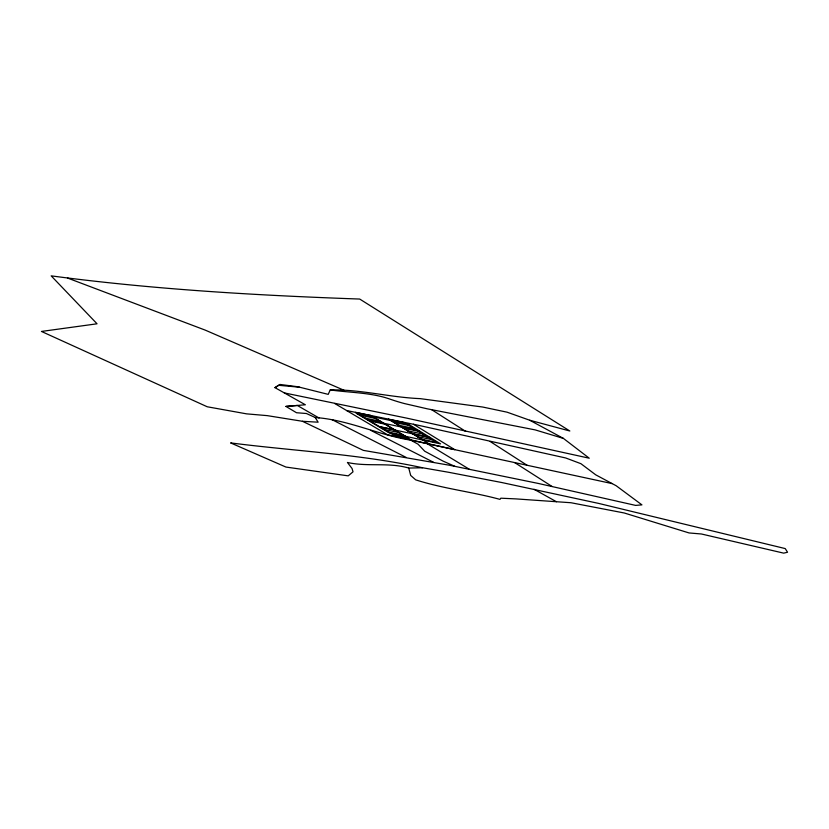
<?xml version="1.0" encoding="UTF-8"?>
<svg xmlns="http://www.w3.org/2000/svg" width="829" height="829" viewBox="0 0 829 829"><rect width="100%" height="100%" fill="white"/><g stroke="black" fill="none" stroke-linecap="round" stroke-linejoin="round"><path stroke-width="1.24" d="M299.611 387.216L278.648 385.298L274.969 387.64L305.362 404.77L285.943 406.417L296.492 412.728L306.409 413.505L315.217 417.515L318.139 422.199L302.398 421.277L267.239 415.63L246.586 413.858L207.229 406.77L41.45 331.445L97.045 323.797L51.18 275.86C153.52 289.445 256.596 295.404 359.703 299.051L569.834 431.007L529.731 420.241L507.089 412.189L482.706 407.039L420.179 398.635C390.013 397.392 360.501 389.278 330.243 389.92C349.278 392.739 371.547 392.366 390.822 399.423A36.517 6.425 18.4 0 0 404.593 403.599L427.132 408.79L535.119 429.878L563.409 438.406L589.253 458.209L406.852 418.158L284.347 392.925M330.243 389.92L328.201 394.366L297.715 386.739L279.984 384.449L274.969 387.64M285.943 406.417L297.3 405.454L319.041 417.992M408.749 468.064L422.541 467.753L448.52 472.261L501.825 482.54L598.787 503.441L785.229 548.58L787.55 552.249L783.685 553.14L701.417 533.99L689.054 532.943L624.237 512.985L570.984 502.737L516.052 498.903L500.809 498.188L499.96 499.379C472.136 491.773 443.308 488.727 415.702 479.856L410.697 475.452L408.749 468.064C388.822 462.147 367.682 467.017 347.434 462.478L352.045 468.489L353.03 471.825L348.221 475.856L285.932 467.059L230.607 442.904C294.596 451.09 359.289 454.033 422.541 467.753M315.217 417.515C348.211 419.785 378.314 434.997 410.79 440.178L612.165 483.608M346.605 410.531L417.443 425.08L565.699 457.971L580.911 463.691L595.761 474.851L616.206 485.763L641.926 504.871L635.605 505.4L538.28 483.442L449.069 465.173L363.309 450.365L302.398 421.277M370.48 415.495L355.496 412.355L393.433 434.924L408.169 438.106M388.708 419.329L404.127 422.562L436.728 442.499L421.546 439.225M360.377 415.256L375.33 418.407M393.526 422.241L408.904 425.474M365.216 418.137L380.138 421.287M398.293 425.132L413.63 428.375M368.366 420.013L419.205 430.79M370.014 420.997L384.905 424.147M403.018 428.002L418.334 431.246M407.713 430.842L422.987 434.095M379.495 426.634L394.324 429.805M412.365 433.66L427.598 436.914M379.765 426.79L430.334 437.608M384.179 429.422L398.977 432.593M416.977 436.458L432.178 439.722M388.822 432.189L403.588 435.36M67.46 278.005L205.271 330.139L344.025 390.272M454.883 466.344L442.966 461.069L424.697 451.204L418.075 444.209L410.79 440.178M370.718 430.334L433.567 462.302M331.921 419.598L405.992 457.328M529.731 420.241L563.409 438.406M534.052 489.265L556.456 501.732M334.667 403.464L387.361 434.655L454.758 449.66L413.443 424.241M373.019 416.8L405.536 436.323M370.304 415.391L411.298 439.992M391.247 420.635L423.495 440.189M388.324 419.091L429.474 444.033M427.318 443.743L469.328 469.255M431.608 409.64L465.753 431.443M514.633 462.572L552.104 486.499M490.094 441.453L527.057 465.256M408.573 424.272L356.201 413.267L388.967 432.748L440.562 443.867L408.573 424.272"/></g></svg>
